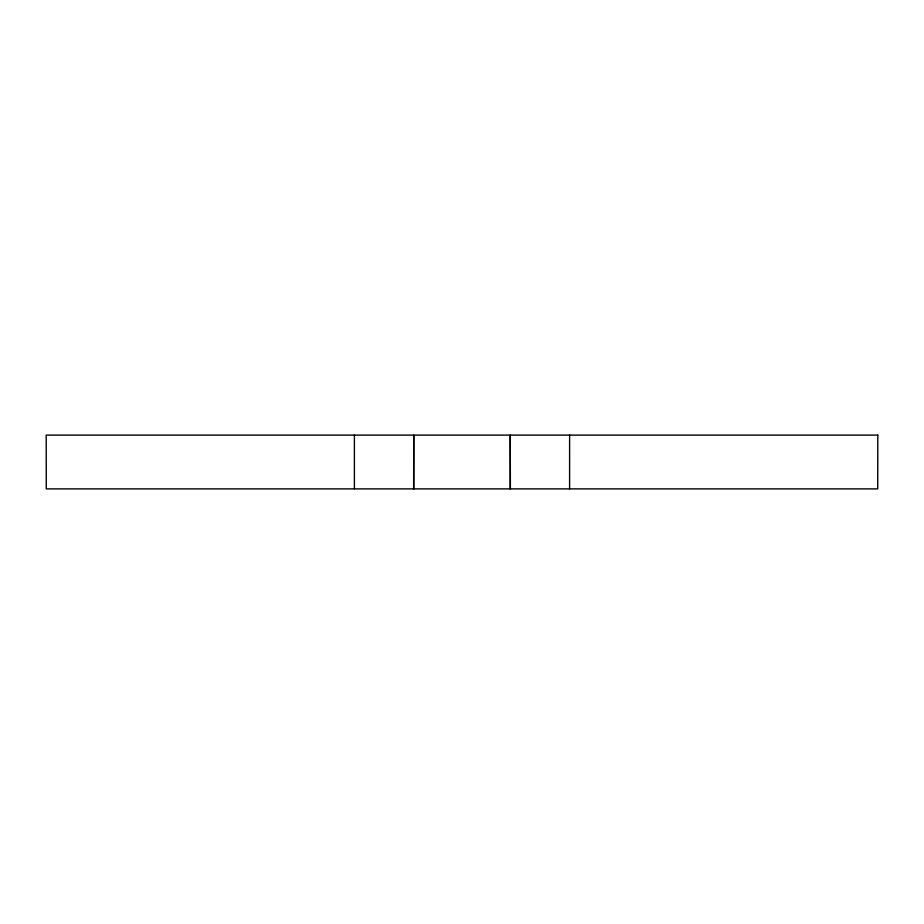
<?xml version="1.0" encoding="UTF-8"?>
<svg xmlns="http://www.w3.org/2000/svg" width="924" height="924" viewBox="0 0 924 924"><rect width="100%" height="100%" fill="white"/><g stroke="black" fill="none" stroke-linecap="round" stroke-linejoin="round"><path stroke-width="1.39" d="M510.233 488.888L510.244 435.112L510.383 488.888M569.6 488.888L569.611 435.112M413.617 488.888L413.756 435.112L413.767 488.888M354.389 435.112L354.4 488.888M877.8 435.112L877.731 488.888L46.269 488.888L46.2 435.112L877.8 435.112"/></g></svg>
